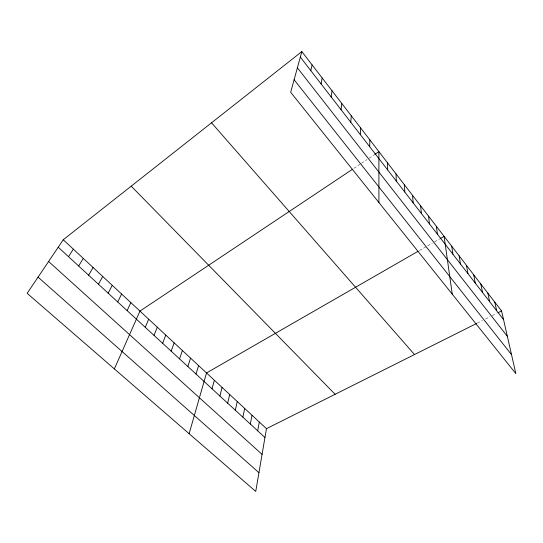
<?xml version="1.0" encoding="UTF-8"?>
<svg xmlns="http://www.w3.org/2000/svg" width="543" height="543" viewBox="0 0 543 543"><rect width="100%" height="100%" fill="white"/><g stroke="black" fill="none" stroke-linecap="round" stroke-linejoin="round"><path stroke-width="0.41" stroke-dasharray="2.71 2.04" d="M353.927 168.31L360.783 163.728M361.475 163.273L366.98 159.594M369.084 158.189L373.991 154.918M419.447 250.513L432.384 243.067M434.583 241.805L439.715 238.859M477.297 323.119L482.551 320.485M485.564 318.979L490.091 316.712M492.243 315.632L496.553 313.481"/><path stroke-width="0.81" d="M369.695 146.705L369.858 139.897M360.321 134.589L360.654 127.951M350.771 122.263L351.287 115.788M341.052 109.706L341.757 103.408M331.155 96.912L332.051 90.803M476.557 323.485L266.464 428.671L255.739 491.429L27.15 293.322L63.239 239.768L301.847 51.571L501.576 310.963L515.85 373.632L290.668 92.269L301.847 51.571M321.069 83.887L322.169 77.961M257.681 430.816L259.303 422.013M250.323 424.035L252.047 415.266M242.864 417.167L244.696 408.438M235.309 410.209L237.257 401.521M310.8 70.61L312.096 64.888M227.653 403.164L229.723 394.517M219.901 396.03L222.087 387.424M212.041 388.795L214.356 380.236M189.127 433.694L206.523 372.953L418.029 251.328M196.016 374.046L198.589 365.575M187.844 366.518L190.545 358.102M179.557 358.889L182.394 350.527M171.16 351.158L174.14 342.85M162.649 343.325L165.764 335.072M154.015 335.377L157.287 327.185M145.266 327.32L148.68 319.189M114.369 368.907L139.965 311.085L352.57 169.212M127.123 310.616L130.856 302.614M117.709 301.956L121.612 294.028M108.166 293.166L112.238 285.313M98.473 284.247L102.722 276.468M88.638 275.192L93.07 267.495M78.654 266.002L83.276 258.393M68.52 256.669L73.332 249.149M374.69 154.45L378.899 151.646L378.919 202.546M440.448 238.431L444.106 236.327L452.244 294.157M497.985 312.761L501.576 310.963M38.051 277.14L258.943 472.695M48.598 261.488L262.072 454.382M58.23 247.201L264.957 437.509M63.239 239.768L266.464 428.671M131.209 186.161L335.126 394.293M211.532 122.806L414.513 354.552M294.109 79.74L511.533 354.674M297.381 67.814L507.359 336.355M300.327 57.09L503.558 319.644M494.768 302.118L496.655 310.725M487.858 293.145L489.643 301.67M480.847 284.037L482.523 292.48M473.72 274.785L475.301 283.141M466.491 265.391L467.957 273.658M459.147 255.855L460.498 264.02M451.688 246.169L452.923 254.233M436.409 226.329L437.407 234.189M428.59 216.175L429.459 223.92M420.642 205.851L421.382 213.48M412.565 195.365L413.162 202.865M404.359 184.701L404.813 192.079M396.01 173.869L396.322 181.104M387.526 162.846L387.688 169.952"/></g></svg>
